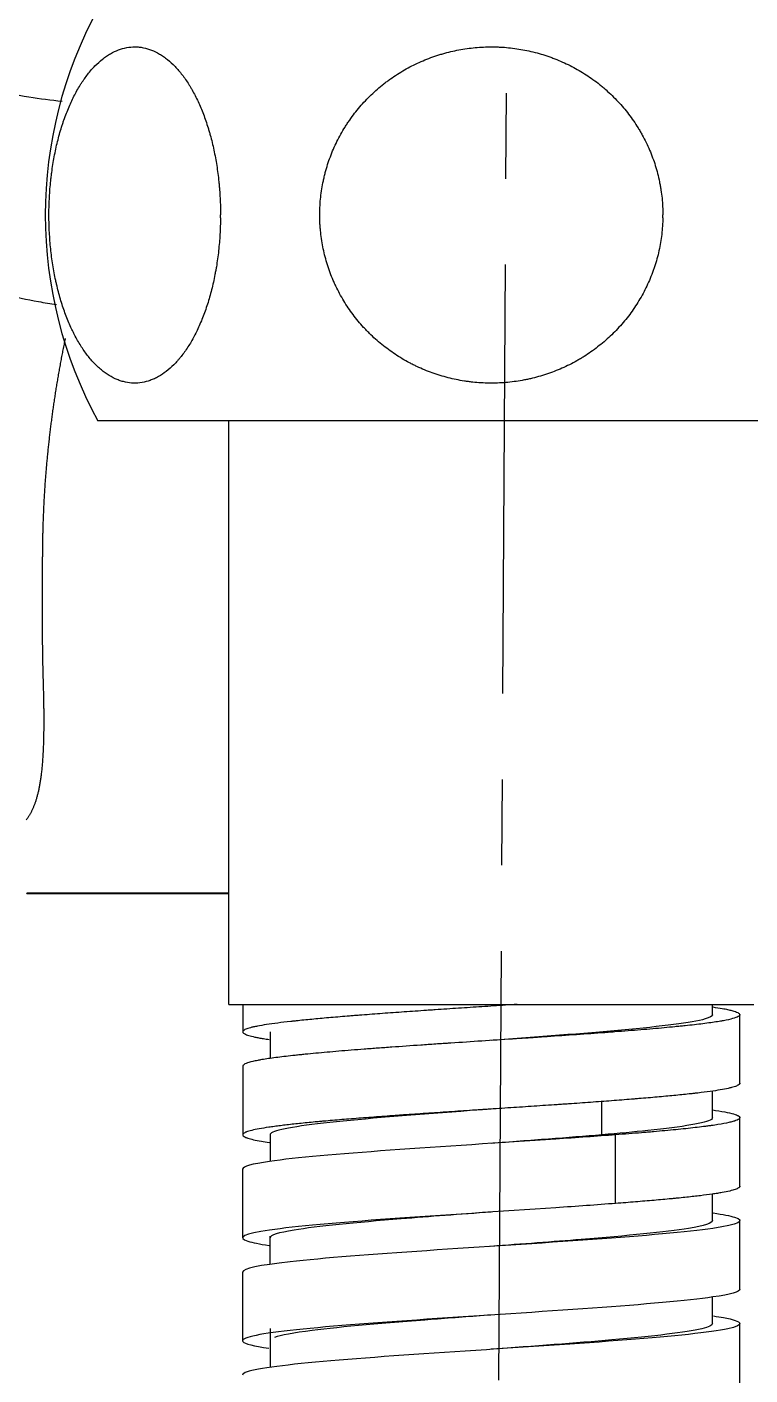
# Model space of a CAD drawing. Extents: x 0 to 1128, y 0 to 827.
# Drawn here: x 246.52 to 267.59, y 194.67 to 233.95 of the extents above; entities that cross this region are included whole.
import ezdxf

# ---------------------------------------------------------------- set-up
doc = ezdxf.new("R2010")
doc.units = 0
doc.header["$LTSCALE"] = 10
doc.header["$MEASUREMENT"] = 0
doc.linetypes.add('CENTER', pattern=[2, 1.25, -0.25, 0.25, -0.25])
doc.layers.add('1', color=7, linetype='CONTINUOUS')

msp = doc.modelspace()

# ---------------------------------------------------------------- linework, layer by layer
at = {"layer": '1', "color": 1, "linetype": 'CENTER', "lineweight": -3}
msp.add_line((260.685, 267.024), (260.132, 171.853), dxfattribs=at)
at = {"layer": '1', "color": 7, "linetype": 'Continuous', "lineweight": -3}
for p, q in [((271.515, 222.471), (248.583, 222.471)), ((252.399, 205.471), (252.399, 222.471)), ((246.516, 208.706), (246.516, 208.71)), ((246.516, 208.706), (252.399, 208.706)), ((252.399, 205.471), (267.699, 205.471)), ((263.272, 201.671), (263.272, 202.642))]:
    msp.add_line(p, q, dxfattribs=at)
msp.add_arc((259.549, 228.471), 12.5, 151.3146, 208.6854, dxfattribs=at)
for points, knots in [([(236.331, 241.702), (236.336, 241.41), (236.357, 241.112), (236.434, 240.51), (236.491, 240.205), (236.642, 239.592), (236.737, 239.283), (236.966, 238.667), (237.1, 238.36), (237.41, 237.75), (237.586, 237.448), (237.976, 236.854), (238.192, 236.563), (238.661, 235.996), (238.914, 235.72), (239.457, 235.189), (239.746, 234.934), (240.354, 234.448), (240.674, 234.217), (241.339, 233.784), (241.685, 233.582), (242.395, 233.207), (242.76, 233.035), (243.504, 232.724), (243.882, 232.584), (244.646, 232.337), (245.031, 232.229), (245.803, 232.046), (246.19, 231.971), (246.898, 231.859), (247.22, 231.819), (247.539, 231.79)], [0, 0, 0, 0, 0.067372, 0.067372, 0.134744, 0.134744, 0.202115, 0.202115, 0.269487, 0.269487, 0.336859, 0.336859, 0.404231, 0.404231, 0.471603, 0.471603, 0.538975, 0.538975, 0.606346, 0.606346, 0.673718, 0.673718, 0.74109, 0.74109, 0.808462, 0.808462, 0.875834, 0.875834, 0.943206, 0.943206, 1, 1, 1, 1]), ([(235.66, 233.95), (235.732, 233.725), (235.817, 233.498), (236.015, 233.041), (236.128, 232.811), (236.383, 232.349), (236.525, 232.117), (236.837, 231.655), (237.008, 231.425), (237.377, 230.969), (237.576, 230.742), (238.002, 230.297), (238.228, 230.077), (238.706, 229.648), (238.958, 229.438), (239.485, 229.03), (239.759, 228.832), (240.329, 228.451), (240.624, 228.267), (241.23, 227.917), (241.541, 227.75), (242.176, 227.434), (242.5, 227.285), (243.156, 227.006), (243.489, 226.876), (244.158, 226.637), (244.496, 226.527), (245.171, 226.328), (245.509, 226.238), (246.182, 226.078), (246.517, 226.009), (247.025, 225.917), (247.2, 225.888), (247.374, 225.861)], [0, 0, 0, 0, 0.064391, 0.064391, 0.128783, 0.128783, 0.193174, 0.193174, 0.257566, 0.257566, 0.321957, 0.321957, 0.386349, 0.386349, 0.45074, 0.45074, 0.515132, 0.515132, 0.579523, 0.579523, 0.643915, 0.643915, 0.708306, 0.708306, 0.772698, 0.772698, 0.837089, 0.837089, 0.901481, 0.901481, 0.965872, 0.965872, 1, 1, 1, 1]), ([(252.156, 228.392), (252.155, 228.229), (252.15, 228.067), (252.131, 227.747), (252.104, 227.43), (252.061, 227.119), (252.029, 226.926), (252.023, 226.888), (252.009, 226.811), (252.002, 226.773), (251.98, 226.659), (251.964, 226.584), (251.915, 226.362), (251.842, 226.075), (251.756, 225.804), (251.685, 225.606), (251.661, 225.541), (251.611, 225.414), (251.585, 225.351), (251.505, 225.167), (251.449, 225.051), (251.332, 224.83), (251.209, 224.621), (251.077, 224.435), (250.991, 224.327), (250.973, 224.306), (250.938, 224.264), (250.886, 224.203), (250.832, 224.146), (250.724, 224.038), (250.577, 223.908), (250.424, 223.806), (250.307, 223.74), (250.268, 223.72), (250.208, 223.693), (250.188, 223.684), (250.148, 223.668), (250.128, 223.66), (250.029, 223.624), (249.869, 223.583), (249.708, 223.571), (249.547, 223.575), (249.466, 223.584), (249.365, 223.606), (249.345, 223.611), (249.304, 223.621), (249.244, 223.638), (249.185, 223.66), (249.066, 223.708), (248.91, 223.788), (248.759, 223.896), (248.647, 223.989), (248.61, 224.022), (248.554, 224.074), (248.536, 224.091), (248.5, 224.128), (248.482, 224.146), (248.392, 224.242), (248.253, 224.407), (248.124, 224.597), (247.999, 224.8), (247.939, 224.907), (247.866, 225.05), (247.852, 225.079), (247.824, 225.138), (247.782, 225.227), (247.742, 225.318), (247.665, 225.505), (247.568, 225.762), (247.485, 226.037), (247.428, 226.251), (247.409, 226.323), (247.383, 226.433), (247.374, 226.47), (247.358, 226.545), (247.35, 226.582), (247.311, 226.769), (247.256, 227.073), (247.217, 227.385), (247.186, 227.701), (247.175, 227.861), (247.165, 228.064), (247.164, 228.105), (247.161, 228.186), (247.157, 228.307), (247.156, 228.429), (247.157, 228.671), (247.167, 228.992), (247.192, 229.31), (247.213, 229.508), (247.218, 229.548), (247.227, 229.627), (247.232, 229.667), (247.248, 229.785), (247.259, 229.863), (247.296, 230.094), (247.353, 230.396), (247.424, 230.684), (247.483, 230.896), (247.514, 231), (247.547, 231.103), (247.57, 231.171), (247.581, 231.204), (247.639, 231.371), (247.689, 231.499), (247.794, 231.743), (247.904, 231.977), (248.026, 232.19), (248.106, 232.315), (248.122, 232.34), (248.155, 232.389), (248.204, 232.461), (248.254, 232.529), (248.356, 232.659), (248.496, 232.82), (248.643, 232.953), (248.755, 233.042), (248.793, 233.07), (248.851, 233.11), (248.871, 233.123), (248.909, 233.147), (248.929, 233.159), (249.026, 233.215), (249.183, 233.29), (249.342, 233.334), (249.503, 233.364), (249.584, 233.371), (249.685, 233.37), (249.706, 233.37), (249.746, 233.367), (249.807, 233.363), (249.868, 233.354), (249.988, 233.33), (250.147, 233.283), (250.304, 233.207), (250.42, 233.138), (250.458, 233.113), (250.516, 233.073), (250.535, 233.059), (250.573, 233.03), (250.592, 233.015), (250.686, 232.939), (250.833, 232.804), (250.971, 232.642), (251.106, 232.467), (251.172, 232.373), (251.251, 232.246), (251.267, 232.22), (251.298, 232.168), (251.345, 232.088), (251.389, 232.006), (251.476, 231.837), (251.586, 231.602), (251.683, 231.346), (251.752, 231.146), (251.774, 231.078), (251.806, 230.975), (251.817, 230.94), (251.837, 230.869), (251.847, 230.834), (251.896, 230.656), (251.967, 230.366), (252.022, 230.064), (252.071, 229.757), (252.091, 229.6), (252.111, 229.401), (252.115, 229.361), (252.122, 229.281), (252.132, 229.16), (252.14, 229.039), (252.153, 228.797), (252.157, 228.635), (252.157, 228.471)], [0, 0, 0, 0, 0.015625, 0.015625, 0.03125, 0.046875, 0.046875, 0.050781, 0.050781, 0.054688, 0.054688, 0.0625, 0.0625, 0.078125, 0.09375, 0.09375, 0.101563, 0.101563, 0.109375, 0.109375, 0.125, 0.125, 0.140625, 0.15625, 0.15625, 0.160156, 0.160156, 0.164063, 0.171875, 0.171875, 0.1875, 0.203125, 0.203125, 0.210938, 0.210938, 0.214844, 0.214844, 0.21875, 0.21875, 0.234375, 0.25, 0.25, 0.265625, 0.265625, 0.269531, 0.269531, 0.273438, 0.28125, 0.28125, 0.296875, 0.3125, 0.3125, 0.320313, 0.320313, 0.324219, 0.324219, 0.328125, 0.328125, 0.34375, 0.359375, 0.359375, 0.375, 0.375, 0.378906, 0.378906, 0.382813, 0.390625, 0.390625, 0.40625, 0.421875, 0.421875, 0.429688, 0.429688, 0.433594, 0.433594, 0.4375, 0.4375, 0.453125, 0.46875, 0.46875, 0.484375, 0.484375, 0.488281, 0.488281, 0.492188, 0.5, 0.5, 0.515625, 0.53125, 0.53125, 0.535156, 0.535156, 0.539063, 0.539063, 0.546875, 0.546875, 0.5625, 0.578125, 0.578125, 0.585938, 0.589844, 0.589844, 0.59375, 0.59375, 0.609375, 0.609375, 0.625, 0.640625, 0.640625, 0.644531, 0.644531, 0.648438, 0.65625, 0.65625, 0.671875, 0.6875, 0.6875, 0.695313, 0.695313, 0.699219, 0.699219, 0.703125, 0.703125, 0.71875, 0.734375, 0.734375, 0.75, 0.75, 0.753906, 0.753906, 0.757813, 0.765625, 0.765625, 0.78125, 0.796875, 0.796875, 0.804688, 0.804688, 0.808594, 0.808594, 0.8125, 0.8125, 0.828125, 0.84375, 0.84375, 0.859375, 0.859375, 0.863281, 0.863281, 0.867187, 0.875, 0.875, 0.890625, 0.90625, 0.90625, 0.914062, 0.914062, 0.917969, 0.917969, 0.921875, 0.921875, 0.9375, 0.953125, 0.953125, 0.96875, 0.96875, 0.972656, 0.972656, 0.976562, 0.984375, 0.984375, 1, 1, 1, 1]), ([(265.048, 228.392), (265.046, 228.229), (265.035, 228.067), (264.997, 227.747), (264.943, 227.43), (264.858, 227.119), (264.794, 226.926), (264.781, 226.888), (264.754, 226.811), (264.739, 226.773), (264.695, 226.659), (264.664, 226.584), (264.566, 226.362), (264.42, 226.075), (264.247, 225.804), (264.107, 225.606), (264.058, 225.541), (263.957, 225.414), (263.905, 225.351), (263.745, 225.167), (263.633, 225.051), (263.399, 224.83), (263.154, 224.621), (262.889, 224.435), (262.717, 224.327), (262.682, 224.306), (262.612, 224.264), (262.507, 224.203), (262.4, 224.146), (262.183, 224.038), (261.889, 223.908), (261.583, 223.806), (261.349, 223.74), (261.271, 223.72), (261.152, 223.693), (261.112, 223.684), (261.032, 223.668), (260.992, 223.66), (260.793, 223.624), (260.473, 223.583), (260.152, 223.571), (259.83, 223.575), (259.668, 223.584), (259.466, 223.606), (259.425, 223.611), (259.345, 223.621), (259.224, 223.638), (259.105, 223.66), (258.868, 223.708), (258.556, 223.788), (258.253, 223.896), (258.029, 223.989), (257.955, 224.022), (257.844, 224.074), (257.808, 224.091), (257.735, 224.128), (257.699, 224.146), (257.52, 224.242), (257.242, 224.407), (256.983, 224.597), (256.733, 224.8), (256.613, 224.907), (256.469, 225.05), (256.44, 225.079), (256.383, 225.138), (256.3, 225.227), (256.22, 225.318), (256.066, 225.505), (255.873, 225.762), (255.706, 226.037), (255.591, 226.251), (255.554, 226.323), (255.502, 226.433), (255.484, 226.47), (255.451, 226.545), (255.435, 226.582), (255.357, 226.769), (255.248, 227.073), (255.171, 227.385), (255.108, 227.701), (255.085, 227.861), (255.066, 228.064), (255.063, 228.105), (255.057, 228.186), (255.051, 228.307), (255.048, 228.429), (255.05, 228.671), (255.069, 228.992), (255.12, 229.31), (255.162, 229.508), (255.171, 229.548), (255.19, 229.627), (255.2, 229.667), (255.231, 229.785), (255.254, 229.863), (255.328, 230.094), (255.441, 230.396), (255.584, 230.684), (255.702, 230.896), (255.744, 230.965), (255.808, 231.068), (255.83, 231.103), (255.875, 231.171), (255.898, 231.204), (256.014, 231.371), (256.113, 231.499), (256.323, 231.743), (256.544, 231.977), (256.788, 232.19), (256.947, 232.315), (256.98, 232.34), (257.045, 232.389), (257.143, 232.461), (257.244, 232.529), (257.448, 232.659), (257.727, 232.82), (258.021, 232.953), (258.246, 233.042), (258.322, 233.07), (258.438, 233.11), (258.477, 233.123), (258.554, 233.147), (258.593, 233.159), (258.788, 233.215), (259.102, 233.29), (259.42, 233.334), (259.741, 233.364), (259.903, 233.371), (260.106, 233.37), (260.147, 233.37), (260.228, 233.367), (260.35, 233.363), (260.471, 233.354), (260.712, 233.33), (261.03, 233.283), (261.343, 233.207), (261.575, 233.138), (261.652, 233.113), (261.768, 233.073), (261.806, 233.059), (261.882, 233.03), (261.92, 233.015), (262.108, 232.939), (262.401, 232.804), (262.679, 232.642), (262.948, 232.467), (263.08, 232.373), (263.239, 232.246), (263.27, 232.22), (263.332, 232.168), (263.425, 232.088), (263.514, 232.006), (263.688, 231.837), (263.907, 231.602), (264.102, 231.346), (264.24, 231.146), (264.284, 231.078), (264.348, 230.975), (264.369, 230.94), (264.41, 230.869), (264.43, 230.834), (264.528, 230.656), (264.669, 230.366), (264.781, 230.064), (264.877, 229.757), (264.917, 229.6), (264.958, 229.401), (264.966, 229.361), (264.981, 229.281), (265.001, 229.16), (265.016, 229.039), (265.041, 228.797), (265.049, 228.635), (265.049, 228.471)], [0, 0, 0, 0, 0.015625, 0.015625, 0.03125, 0.046875, 0.046875, 0.050781, 0.050781, 0.054688, 0.054688, 0.0625, 0.0625, 0.078125, 0.09375, 0.09375, 0.101562, 0.101562, 0.109375, 0.109375, 0.125, 0.125, 0.140625, 0.15625, 0.15625, 0.160156, 0.160156, 0.164062, 0.171875, 0.171875, 0.1875, 0.203125, 0.203125, 0.210937, 0.210937, 0.214844, 0.214844, 0.21875, 0.21875, 0.234375, 0.25, 0.25, 0.265625, 0.265625, 0.269531, 0.269531, 0.273437, 0.28125, 0.28125, 0.296875, 0.3125, 0.3125, 0.320312, 0.320312, 0.324219, 0.324219, 0.328125, 0.328125, 0.34375, 0.359375, 0.359375, 0.375, 0.375, 0.378906, 0.378906, 0.382812, 0.390625, 0.390625, 0.40625, 0.421875, 0.421875, 0.429687, 0.429687, 0.433594, 0.433594, 0.4375, 0.4375, 0.453125, 0.46875, 0.46875, 0.484375, 0.484375, 0.488281, 0.488281, 0.492187, 0.5, 0.5, 0.515625, 0.53125, 0.53125, 0.535156, 0.535156, 0.539062, 0.539062, 0.546875, 0.546875, 0.5625, 0.578125, 0.578125, 0.585937, 0.585937, 0.589844, 0.589844, 0.59375, 0.59375, 0.609375, 0.609375, 0.625, 0.640625, 0.640625, 0.644531, 0.644531, 0.648437, 0.65625, 0.65625, 0.671875, 0.6875, 0.6875, 0.695312, 0.695312, 0.699219, 0.699219, 0.703125, 0.703125, 0.71875, 0.734375, 0.734375, 0.75, 0.75, 0.753906, 0.753906, 0.757812, 0.765625, 0.765625, 0.78125, 0.796875, 0.796875, 0.804687, 0.804687, 0.808594, 0.808594, 0.8125, 0.8125, 0.828125, 0.84375, 0.84375, 0.859375, 0.859375, 0.863281, 0.863281, 0.867187, 0.875, 0.875, 0.890625, 0.90625, 0.90625, 0.914062, 0.914062, 0.917969, 0.917969, 0.921875, 0.921875, 0.9375, 0.953125, 0.953125, 0.96875, 0.96875, 0.972656, 0.972656, 0.976562, 0.984375, 0.984375, 1, 1, 1, 1]), ([(247.63, 224.877), (247.627, 224.861), (247.618, 224.818), (247.603, 224.748), (247.587, 224.667), (247.571, 224.586), (247.555, 224.506), (247.539, 224.425), (247.524, 224.344), (247.509, 224.263), (247.493, 224.182), (247.479, 224.101), (247.464, 224.02), (247.45, 223.94), (247.435, 223.859), (247.421, 223.778), (247.408, 223.697), (247.394, 223.616), (247.381, 223.536), (247.368, 223.455), (247.355, 223.374), (247.342, 223.293), (247.329, 223.213), (247.317, 223.132), (247.305, 223.051), (247.293, 222.971), (247.282, 222.89), (247.27, 222.809), (247.259, 222.729), (247.248, 222.648), (247.237, 222.568), (247.226, 222.488), (247.216, 222.407), (247.206, 222.327), (247.196, 222.247), (247.186, 222.166), (247.177, 222.086), (247.167, 222.006), (247.158, 221.926), (247.149, 221.846), (247.141, 221.766), (247.132, 221.686), (247.124, 221.606), (247.116, 221.526), (247.108, 221.447), (247.1, 221.367), (247.093, 221.288), (247.086, 221.208), (247.079, 221.129), (247.072, 221.049), (247.066, 220.97), (247.059, 220.891), (247.053, 220.812), (247.047, 220.733), (247.041, 220.654), (247.036, 220.575), (247.031, 220.497), (247.026, 220.418), (247.021, 220.34), (247.016, 220.261), (247.012, 220.183), (247.007, 220.105), (247.003, 220.027), (247, 219.949), (246.996, 219.871), (246.993, 219.794), (246.989, 219.716), (246.987, 219.639), (246.984, 219.561), (246.981, 219.484), (246.979, 219.407), (246.977, 219.33), (246.975, 219.253), (246.973, 219.177), (246.972, 219.1), (246.97, 219.009), (246.969, 218.905), (246.967, 218.786), (246.966, 218.668), (246.964, 218.551), (246.963, 218.434), (246.962, 218.317), (246.961, 218.202), (246.96, 218.086), (246.959, 217.972), (246.958, 217.858), (246.958, 217.744), (246.957, 217.631), (246.957, 217.519), (246.957, 217.407), (246.956, 217.296), (246.956, 217.186), (246.956, 217.076), (246.957, 216.967), (246.957, 216.859), (246.957, 216.751), (246.958, 216.644), (246.958, 216.538), (246.959, 216.432), (246.96, 216.327), (246.961, 216.223), (246.962, 216.119), (246.963, 216.016), (246.964, 215.914), (246.966, 215.813), (246.967, 215.712), (246.969, 215.613), (246.97, 215.514), (246.972, 215.415), (246.974, 215.318), (246.976, 215.221), (246.978, 215.126), (246.981, 215.031), (246.983, 214.937), (246.986, 214.843), (246.989, 214.739), (246.992, 214.624), (246.995, 214.5), (246.998, 214.378), (247, 214.26), (247.002, 214.144), (247.003, 214.031), (247.004, 213.92), (247.005, 213.812), (247.005, 213.707), (247.004, 213.604), (247.004, 213.504), (247.002, 213.406), (247.001, 213.311), (246.999, 213.218), (246.996, 213.127), (246.994, 213.038), (246.99, 212.952), (246.987, 212.868), (246.982, 212.786), (246.978, 212.706), (246.973, 212.629), (246.968, 212.553), (246.962, 212.479), (246.955, 212.408), (246.949, 212.338), (246.942, 212.27), (246.934, 212.203), (246.926, 212.139), (246.918, 212.076), (246.909, 212.015), (246.9, 211.956), (246.89, 211.898), (246.88, 211.842), (246.87, 211.787), (246.859, 211.733), (246.847, 211.682), (246.835, 211.631), (246.823, 211.582), (246.811, 211.534), (246.798, 211.488), (246.784, 211.442), (246.77, 211.398), (246.756, 211.356), (246.741, 211.314), (246.726, 211.274), (246.71, 211.234), (246.694, 211.196), (246.678, 211.159), (246.661, 211.123), (246.644, 211.088), (246.626, 211.053), (246.608, 211.02), (246.589, 210.988), (246.57, 210.957), (246.551, 210.927), (246.531, 210.897), (246.511, 210.869), (246.497, 210.85), (246.49, 210.841)], [0, 0, 0, 0, 0.002656, 0.007071, 0.011481, 0.015886, 0.020286, 0.02468, 0.029069, 0.033453, 0.037832, 0.042206, 0.046575, 0.050939, 0.055298, 0.059651, 0.064, 0.068344, 0.072683, 0.077017, 0.081346, 0.08567, 0.08999, 0.094304, 0.098614, 0.102919, 0.107219, 0.111515, 0.115806, 0.120092, 0.124373, 0.12865, 0.132922, 0.13719, 0.141453, 0.145711, 0.149965, 0.154215, 0.158459, 0.1627, 0.166936, 0.171167, 0.175394, 0.179617, 0.183836, 0.18805, 0.192259, 0.196465, 0.200666, 0.204863, 0.209055, 0.213244, 0.217428, 0.221608, 0.225784, 0.229956, 0.234124, 0.238287, 0.242447, 0.246603, 0.250754, 0.254902, 0.259046, 0.263186, 0.267322, 0.271454, 0.275582, 0.279707, 0.283828, 0.287945, 0.292058, 0.296168, 0.300275, 0.304377, 0.308476, 0.312572, 0.318967, 0.325346, 0.331709, 0.338055, 0.344386, 0.350702, 0.357001, 0.363286, 0.369555, 0.375809, 0.382049, 0.388274, 0.394484, 0.400681, 0.406863, 0.413032, 0.419187, 0.425328, 0.431457, 0.437573, 0.443676, 0.449768, 0.455847, 0.461914, 0.46797, 0.474015, 0.480049, 0.486072, 0.492086, 0.498089, 0.504084, 0.510069, 0.516045, 0.522013, 0.527973, 0.533925, 0.53987, 0.545809, 0.551741, 0.557668, 0.565913, 0.574067, 0.582131, 0.590106, 0.597996, 0.605813, 0.613568, 0.621268, 0.62892, 0.636531, 0.644108, 0.651656, 0.659182, 0.666689, 0.674184, 0.68167, 0.689152, 0.696634, 0.704119, 0.711609, 0.719108, 0.726619, 0.734142, 0.741681, 0.749235, 0.756807, 0.764397, 0.772005, 0.779632, 0.787277, 0.794939, 0.802619, 0.810314, 0.818024, 0.825746, 0.83348, 0.841222, 0.84897, 0.856722, 0.864475, 0.872226, 0.879971, 0.887708, 0.895433, 0.903141, 0.91083, 0.918495, 0.926132, 0.933736, 0.941305, 0.948832, 0.956315, 0.963747, 0.971125, 0.978444, 0.985699, 0.992886, 1, 1, 1, 1]), ([(260.806, 205.471), (260.576, 205.456), (260.347, 205.441), (259.889, 205.411), (259.661, 205.396), (259.207, 205.366), (258.98, 205.351), (258.642, 205.328), (258.529, 205.321), (258.36, 205.309), (258.304, 205.305), (258.192, 205.298), (258.136, 205.294), (257.859, 205.275), (257.642, 205.26), (257.217, 205.23), (257.008, 205.215), (256.601, 205.185), (256.402, 205.17), (256.158, 205.151), (256.11, 205.147), (256.014, 205.14), (255.966, 205.136), (255.824, 205.124), (255.732, 205.117), (255.46, 205.094), (255.112, 205.064), (254.792, 205.034), (254.564, 205.011), (254.489, 205.004), (254.38, 204.992), (254.345, 204.988), (254.274, 204.981), (254.239, 204.977), (254.068, 204.958), (253.814, 204.928), (253.597, 204.898), (253.4, 204.868), (253.312, 204.853), (253.214, 204.834), (253.195, 204.83), (253.158, 204.822), (253.14, 204.819), (253.089, 204.807), (253.058, 204.8), (252.973, 204.777), (252.928, 204.762), (252.858, 204.732), (252.834, 204.717), (252.813, 204.694), (252.809, 204.687), (252.807, 204.675), (252.807, 204.671), (252.808, 204.664), (252.809, 204.66), (252.819, 204.641), (252.837, 204.626), (252.894, 204.596), (252.933, 204.581), (253.032, 204.55), (253.091, 204.535), (253.197, 204.513), (253.235, 204.505), (253.297, 204.494), (253.318, 204.49), (253.361, 204.482), (253.383, 204.479), (253.46, 204.466), (253.517, 204.457), (253.578, 204.448)], [0, 0, 0, 0, 0.044271, 0.044271, 0.088543, 0.088543, 0.132814, 0.132814, 0.15495, 0.15495, 0.166017, 0.166017, 0.177085, 0.177085, 0.221356, 0.221356, 0.265628, 0.265628, 0.309899, 0.309899, 0.320967, 0.320967, 0.332035, 0.332035, 0.35417, 0.35417, 0.398442, 0.442713, 0.442713, 0.464849, 0.464849, 0.475916, 0.475916, 0.486984, 0.486984, 0.531256, 0.575527, 0.575527, 0.619798, 0.619798, 0.630866, 0.630866, 0.641934, 0.641934, 0.664069, 0.664069, 0.708341, 0.708341, 0.752612, 0.752612, 0.774748, 0.774748, 0.785815, 0.785815, 0.796883, 0.796883, 0.841155, 0.841155, 0.885426, 0.885426, 0.929697, 0.929697, 0.951833, 0.951833, 0.962901, 0.962901, 0.973968, 0.973968, 1, 1, 1, 1]), ([(266.502, 205.397), (266.604, 205.382), (266.697, 205.368), (266.837, 205.343), (266.889, 205.333), (266.959, 205.318), (266.982, 205.313), (267.024, 205.303), (267.044, 205.298), (267.139, 205.273), (267.194, 205.254), (267.27, 205.214), (267.289, 205.195), (267.292, 205.165), (267.288, 205.155), (267.271, 205.135), (267.258, 205.125), (267.205, 205.095), (267.153, 205.076), (267.012, 205.036), (266.924, 205.017), (266.804, 204.994), (266.79, 204.992), (266.762, 204.987), (266.748, 204.984), (266.704, 204.977), (266.674, 204.972), (266.58, 204.957), (266.514, 204.947), (266.301, 204.917), (266.143, 204.898), (265.883, 204.868), (265.793, 204.858), (265.651, 204.844), (265.602, 204.839), (265.504, 204.829), (265.454, 204.824), (265.198, 204.799), (264.981, 204.779), (264.526, 204.739), (264.287, 204.72), (263.912, 204.69), (263.784, 204.68), (263.588, 204.665), (263.522, 204.66), (263.389, 204.65), (263.322, 204.645), (262.985, 204.62), (262.71, 204.601), (262.146, 204.561), (261.858, 204.542), (261.491, 204.517), (261.38, 204.51), (261.268, 204.502), (261.193, 204.497), (261.156, 204.495), (260.968, 204.482), (260.819, 204.472), (260.369, 204.443), (260.07, 204.423), (259.472, 204.383), (259.173, 204.364), (258.837, 204.341), (258.8, 204.339), (258.725, 204.334), (258.614, 204.326), (258.503, 204.319), (258.283, 204.304), (258.138, 204.294), (257.707, 204.264), (257.426, 204.245), (257.014, 204.215), (256.878, 204.205), (256.677, 204.191), (256.611, 204.186), (256.478, 204.176), (256.412, 204.171), (256.088, 204.146), (255.841, 204.126), (255.37, 204.087), (255.146, 204.067), (254.828, 204.037), (254.725, 204.027), (254.599, 204.015), (254.574, 204.012), (254.525, 204.007), (254.452, 204), (254.381, 203.992), (254.15, 203.967), (253.98, 203.948), (253.672, 203.908), (253.533, 203.889), (253.38, 203.864), (253.351, 203.859), (253.308, 203.851), (253.294, 203.849), (253.267, 203.844), (253.2, 203.832), (253.141, 203.819), (253.014, 203.79), (252.948, 203.77), (252.852, 203.73), (252.823, 203.711), (252.81, 203.688), (252.809, 203.686), (252.808, 203.681), (252.807, 203.677), (252.807, 203.673), (252.807, 203.672)], [0, 0, 0, 0, 0.025711, 0.025711, 0.04292, 0.04292, 0.051525, 0.051525, 0.060129, 0.060129, 0.094548, 0.094548, 0.128967, 0.128967, 0.146176, 0.146176, 0.163386, 0.163386, 0.197804, 0.197804, 0.232223, 0.232223, 0.236525, 0.236525, 0.240828, 0.240828, 0.249432, 0.249432, 0.266642, 0.266642, 0.30106, 0.30106, 0.31827, 0.31827, 0.326874, 0.326874, 0.335479, 0.335479, 0.369898, 0.369898, 0.404316, 0.404316, 0.421526, 0.421526, 0.43013, 0.43013, 0.438735, 0.438735, 0.473154, 0.473154, 0.507572, 0.507572, 0.516177, 0.520479, 0.520479, 0.524782, 0.524782, 0.541991, 0.541991, 0.57641, 0.57641, 0.610828, 0.610828, 0.615131, 0.615131, 0.619433, 0.628038, 0.628038, 0.645247, 0.645247, 0.679666, 0.679666, 0.696875, 0.696875, 0.70548, 0.70548, 0.714084, 0.714084, 0.748503, 0.748503, 0.782922, 0.782922, 0.800131, 0.800131, 0.804433, 0.804433, 0.808736, 0.81734, 0.81734, 0.851759, 0.851759, 0.886178, 0.886178, 0.894783, 0.894783, 0.899085, 0.899085, 0.903387, 0.920597, 0.920597, 0.955015, 0.955015, 0.989434, 0.989434, 0.993736, 0.993736, 0.998039, 1, 1, 1, 1]), ([(266.495, 205.171), (266.496, 205.13), (266.237, 204.98), (264.211, 204.73), (261.396, 204.521), (260.046, 204.421)], [0, 0, 0, 0, 0.166074, 0.59958, 1, 1, 1, 1]), ([(267.291, 203.172), (267.291, 203.168), (267.29, 203.165), (267.284, 203.146), (267.268, 203.131), (267.215, 203.101), (267.178, 203.086), (267.107, 203.063), (267.081, 203.055), (267.037, 203.044), (267.022, 203.04), (266.99, 203.033), (266.974, 203.029), (266.888, 203.01), (266.81, 202.995), (266.633, 202.965), (266.534, 202.95), (266.317, 202.92), (266.198, 202.905), (266.036, 202.886), (266.003, 202.882), (265.936, 202.874), (265.834, 202.863), (265.727, 202.852), (265.508, 202.829), (265.201, 202.799), (264.864, 202.769), (264.6, 202.746), (264.51, 202.738), (264.372, 202.727), (264.326, 202.723), (264.232, 202.715), (264.185, 202.712), (263.948, 202.693), (263.559, 202.662), (263.151, 202.632), (262.733, 202.602), (262.519, 202.587), (262.246, 202.568), (262.191, 202.565), (262.08, 202.557), (262.024, 202.553), (261.857, 202.542), (261.745, 202.534), (261.409, 202.512), (261.184, 202.497), (260.73, 202.467), (260.503, 202.451), (260.159, 202.429), (260.044, 202.421), (259.872, 202.41), (259.814, 202.406), (259.699, 202.398), (259.641, 202.395), (259.353, 202.376), (259.125, 202.36), (258.673, 202.33), (258.45, 202.315), (258.007, 202.285), (257.788, 202.27), (257.517, 202.251), (257.464, 202.247), (257.356, 202.24), (257.302, 202.236), (257.142, 202.225), (257.037, 202.217), (256.725, 202.194), (256.524, 202.179), (256.134, 202.149), (255.755, 202.119), (255.399, 202.089), (255.184, 202.07), (255.142, 202.066), (255.058, 202.058), (254.934, 202.047), (254.814, 202.036), (254.581, 202.013), (254.434, 201.998), (254.156, 201.968), (254.025, 201.953), (253.842, 201.93), (253.783, 201.923), (253.697, 201.911), (253.669, 201.907), (253.615, 201.9), (253.589, 201.896), (253.459, 201.877), (253.366, 201.862), (253.201, 201.832), (253.129, 201.817), (253.007, 201.787), (252.956, 201.772), (252.906, 201.753), (252.897, 201.749), (252.88, 201.741), (252.856, 201.73), (252.839, 201.719), (252.811, 201.696), (252.797, 201.666), (252.824, 201.636), (252.861, 201.613), (252.875, 201.605), (252.902, 201.594), (252.911, 201.59), (252.931, 201.583), (252.942, 201.579), (252.999, 201.56), (253.11, 201.53), (253.262, 201.5), (253.419, 201.472), (253.496, 201.46), (253.581, 201.448)], [0, 0, 0, 0, 0.006149, 0.006149, 0.032428, 0.032428, 0.058706, 0.058706, 0.071845, 0.071845, 0.078415, 0.078415, 0.084985, 0.084985, 0.111263, 0.111263, 0.137542, 0.137542, 0.16382, 0.16382, 0.17039, 0.17039, 0.176959, 0.190098, 0.190098, 0.216377, 0.242655, 0.242655, 0.255794, 0.255794, 0.262364, 0.262364, 0.268934, 0.268934, 0.295212, 0.321491, 0.321491, 0.347769, 0.347769, 0.354339, 0.354339, 0.360908, 0.360908, 0.374047, 0.374047, 0.400326, 0.400326, 0.426604, 0.426604, 0.439744, 0.439744, 0.446313, 0.446313, 0.452883, 0.452883, 0.479161, 0.479161, 0.50544, 0.50544, 0.531718, 0.531718, 0.538288, 0.538288, 0.544857, 0.544857, 0.557997, 0.557997, 0.584275, 0.584275, 0.610553, 0.636832, 0.636832, 0.643402, 0.643402, 0.649971, 0.66311, 0.66311, 0.689389, 0.689389, 0.715667, 0.715667, 0.728806, 0.728806, 0.735376, 0.735376, 0.741946, 0.741946, 0.768224, 0.768224, 0.794503, 0.794503, 0.820781, 0.820781, 0.827351, 0.827351, 0.83392, 0.847059, 0.847059, 0.873338, 0.899616, 0.899616, 0.912756, 0.912756, 0.919325, 0.919325, 0.925895, 0.925895, 0.952173, 0.978452, 0.978452, 1, 1, 1, 1]), ([(260.046, 202.421), (259.934, 202.413), (258.361, 202.296), (255.387, 202.071), (253.739, 201.83), (253.601, 201.697), (253.601, 201.673)], [0, 0, 0, 0, 0.033142, 0.467372, 0.901603, 1, 1, 1, 1]), ([(266.501, 202.397), (266.531, 202.393), (266.559, 202.389), (266.719, 202.364), (266.832, 202.345), (267.021, 202.305), (267.098, 202.286), (267.185, 202.256), (267.209, 202.246), (267.234, 202.234), (267.238, 202.231), (267.247, 202.226), (267.259, 202.219), (267.269, 202.211), (267.295, 202.187), (267.297, 202.167), (267.265, 202.127), (267.231, 202.108), (267.173, 202.085), (267.166, 202.083), (267.152, 202.078), (267.144, 202.075), (267.122, 202.068), (267.105, 202.063), (267.053, 202.048), (267.013, 202.038), (266.883, 202.008), (266.778, 201.989), (266.595, 201.959), (266.53, 201.949), (266.425, 201.935), (266.389, 201.93), (266.333, 201.922), (266.314, 201.92), (266.275, 201.915), (266.256, 201.912), (266.077, 201.89), (265.904, 201.87), (265.529, 201.831), (265.327, 201.811), (265.004, 201.781), (264.893, 201.771), (264.721, 201.756), (264.663, 201.751), (264.545, 201.741), (264.486, 201.736), (264.185, 201.711), (263.933, 201.691), (263.671, 201.671)], [0, 0, 0, 0, 0.01744, 0.01744, 0.09932, 0.09932, 0.1812, 0.1812, 0.22214, 0.22214, 0.232375, 0.232375, 0.24261, 0.26308, 0.26308, 0.34496, 0.34496, 0.42684, 0.42684, 0.437075, 0.437075, 0.44731, 0.44731, 0.46778, 0.46778, 0.50872, 0.50872, 0.5906, 0.5906, 0.63154, 0.63154, 0.65201, 0.65201, 0.662245, 0.662245, 0.67248, 0.67248, 0.75436, 0.75436, 0.83624, 0.83624, 0.87718, 0.87718, 0.89765, 0.89765, 0.91812, 0.91812, 1, 1, 1, 1]), ([(266.498, 202.171), (266.498, 202.154), (266.412, 202.03), (265.386, 201.863), (263.761, 201.713), (263.272, 201.671)], [0, 0, 0, 0, 0.098999, 0.749597, 1, 1, 1, 1]), ([(263.672, 201.672), (263.124, 201.63), (261.008, 201.48), (256.863, 201.221), (253.458, 200.93), (252.804, 200.746), (252.802, 200.671)], [0, 0, 0, 0, 0.125026, 0.449868, 0.77471, 1, 1, 1, 1]), ([(263.272, 201.672), (262.785, 201.63), (261.737, 201.546), (260.609, 201.463), (260.044, 201.421)], [0, 0, 0, 0, 0.4994, 1, 1, 1, 1]), ([(267.291, 200.173), (267.291, 200.172), (267.291, 200.172), (267.291, 200.163), (267.287, 200.155), (267.278, 200.144), (267.275, 200.14), (267.266, 200.133), (267.261, 200.129), (267.233, 200.11), (267.2, 200.095), (267.114, 200.064), (267.06, 200.049), (266.933, 200.019), (266.859, 200.004), (266.753, 199.985), (266.731, 199.981), (266.686, 199.974), (266.662, 199.97), (266.591, 199.959), (266.541, 199.951), (266.383, 199.928), (266.268, 199.913), (266.021, 199.883), (265.888, 199.868), (265.674, 199.846), (265.601, 199.838), (265.488, 199.827), (265.449, 199.823), (265.371, 199.816), (265.332, 199.812), (265.132, 199.793), (264.965, 199.777), (264.618, 199.747), (264.438, 199.732), (264.064, 199.702), (263.871, 199.687), (263.671, 199.671)], [0, 0, 0, 0, 0.005425, 0.005425, 0.050633, 0.050633, 0.073237, 0.073237, 0.095841, 0.095841, 0.186257, 0.186257, 0.276672, 0.276672, 0.367088, 0.367088, 0.389692, 0.389692, 0.412296, 0.412296, 0.457504, 0.457504, 0.54792, 0.54792, 0.638336, 0.638336, 0.683544, 0.683544, 0.706148, 0.706148, 0.728752, 0.728752, 0.819168, 0.819168, 0.909584, 0.909584, 1, 1, 1, 1]), ([(263.672, 199.672), (263.124, 199.63), (261.008, 199.48), (256.863, 199.221), (253.071, 198.896), (252.531, 198.639), (253.293, 198.49), (253.57, 198.45)], [0, 0, 0, 0, 0.102384, 0.368398, 0.634412, 0.900426, 1, 1, 1, 1]), ([(266.516, 199.395), (266.799, 199.354), (267.569, 199.204), (267.027, 198.946), (263.234, 198.621), (258.022, 198.296), (253.825, 197.98), (252.803, 197.772), (252.799, 197.672)], [0, 0, 0, 0, 0.071662, 0.260269, 0.448877, 0.637484, 0.826092, 1, 1, 1, 1]), ([(260.044, 199.421), (259.145, 199.355), (256.781, 199.18), (254.183, 198.929), (253.602, 198.746), (253.602, 198.67)], [0, 0, 0, 0, 0.265925, 0.698891, 1, 1, 1, 1]), ([(266.496, 199.172), (266.495, 199.097), (265.914, 198.913), (263.313, 198.663), (260.944, 198.488), (260.04, 198.421)], [0, 0, 0, 0, 0.30053, 0.733045, 1, 1, 1, 1]), ([(267.296, 197.173), (267.296, 197.097), (266.643, 196.914), (263.234, 196.621), (258.022, 196.296), (253.713, 195.971), (252.425, 195.69), (253.123, 195.516), (253.563, 195.451)], [0, 0, 0, 0, 0.13142, 0.320165, 0.508909, 0.697654, 0.886398, 1, 1, 1, 1]), ([(266.529, 196.394), (266.636, 196.378), (267.4, 196.254), (267.497, 196.021), (264.314, 195.696), (259.23, 195.371), (254.511, 195.046), (252.898, 194.814), (252.8, 194.689), (252.8, 194.673)], [0, 0, 0, 0, 0.027328, 0.216192, 0.405057, 0.593921, 0.782786, 0.97165, 1, 1, 1, 1]), ([(260.04, 196.421), (259.48, 196.379), (257.457, 196.23), (254.878, 196.011), (253.909, 195.834), (253.726, 195.765)], [0, 0, 0, 0, 0.189702, 0.685286, 1, 1, 1, 1]), ([(266.495, 196.172), (266.496, 196.122), (266.169, 195.963), (263.989, 195.713), (261.287, 195.513), (260.05, 195.422)], [0, 0, 0, 0, 0.200693, 0.633748, 1, 1, 1, 1])]:
    msp.add_open_spline(points, degree=3, knots=knots, dxfattribs=at)
for points, degree in [([(252.156, 228.392), (252.156, 228.405), (252.157, 228.432), (252.157, 228.458), (252.157, 228.471)], 3), ([(265.048, 228.392), (265.049, 228.405), (265.049, 228.432), (265.049, 228.458), (265.049, 228.471)], 3), ([(252.399, 208.71), (250.438, 208.71), (248.476, 208.71), (246.515, 208.71)], 3), ([(252.807, 205.471), (252.807, 204.659)], 1), ([(266.495, 205.171), (266.495, 205.321), (266.495, 205.472)], 2), ([(267.291, 203.159), (267.291, 205.184)], 1), ([(253.601, 204.672), (253.601, 204.283), (253.601, 203.894)], 2), ([(252.807, 203.685), (252.807, 201.66)], 1), ([(266.498, 202.171), (266.498, 202.559), (266.498, 202.947)], 2), ([(267.291, 200.161), (267.291, 202.185)], 1), ([(253.602, 201.692), (253.602, 201.292), (253.602, 200.893)], 2), ([(263.674, 201.672), (263.541, 201.672), (263.407, 201.672), (263.274, 201.672)], 3), ([(263.672, 199.671), (263.672, 200.338), (263.672, 201.005), (263.672, 201.671)], 3), ([(252.802, 200.671), (252.802, 199.671), (252.802, 198.671)], 2), ([(266.496, 199.173), (266.496, 199.56), (266.496, 199.948)], 2), ([(267.296, 197.173), (267.296, 198.173), (267.296, 199.173)], 2), ([(253.599, 198.721), (253.599, 198.307), (253.599, 197.893)], 2), ([(252.799, 197.672), (252.799, 196.672), (252.799, 195.672)], 2), ([(266.495, 196.172), (266.495, 196.56), (266.495, 196.947)], 2), ([(253.6, 196.025), (253.6, 195.461), (253.6, 194.897)], 2), ([(267.294, 194.172), (267.294, 195.172), (267.294, 196.172)], 2)]:
    msp.add_open_spline(points, degree=degree, dxfattribs=at)

doc.saveas('drawing.dxf')
